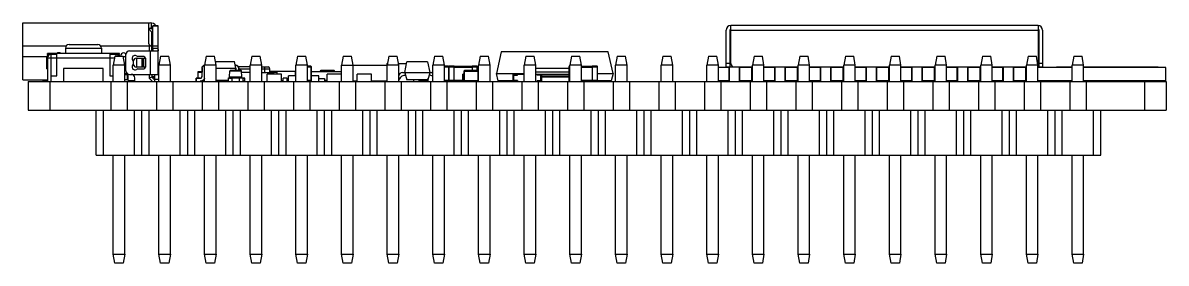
# Model space of a CAD drawing. Header units: millimetres. Extents: x 573 to 698, y 194 to 280.
# Drawn here: x 622.9 to 686.5, y 194.4 to 207.7 of the extents above; entities that cross this region are included whole.
import ezdxf

# ---------------------------------------------------------------- set-up
doc = ezdxf.new("R2010")
doc.units = ezdxf.units.MM
doc.header["$LTSCALE"] = 30.734
doc.layers.get('0').update_dxf_attribs({"linetype": 'CONTINUOUS'})

msp = doc.modelspace()

# ---------------------------------------------------------------- linework, layer by layer
at = {"color": 7, "linetype": 'Continuous'}
for p, q in [((622.922, 204.554), (622.922, 207.714)), ((622.922, 207.714), (630.002, 207.714)), ((629.902, 207.714), (629.902, 206.634)), ((629.902, 207.414), (630.152, 207.414)), ((630.102, 207.194), (629.902, 207.394)), ((630.052, 207.711), (630.052, 207.405)), ((630.152, 206.229), (630.152, 207.557)), ((630.452, 207.557), (630.152, 207.557)), ((630.152, 207.554), (630.452, 207.554)), ((630.452, 204.854), (630.452, 207.557)), ((679.401, 207.564), (662.301, 207.564)), ((662.301, 205.464), (662.301, 207.564)), ((679.401, 207.564), (679.401, 205.464)), ((630.102, 206.155), (630.102, 207.194)), ((662.051, 205.229), (662.051, 207.314)), ((662.251, 207.314), (662.251, 205.264)), ((662.301, 207.314), (679.401, 207.314)), ((679.451, 205.264), (679.451, 207.314)), ((679.651, 207.314), (679.651, 205.264)), ((622.922, 206.434), (625.331, 206.434)), ((625.29, 206.314), (625.29, 206.014)), ((625.29, 206.314), (627.29, 206.314)), ((625.49, 206.514), (627.09, 206.514)), ((627.25, 206.434), (629.952, 206.434)), ((627.29, 206.314), (627.29, 206.014)), ((628.852, 206.154), (630.433, 206.154)), ((629.952, 206.434), (629.952, 206.154)), ((630.002, 206.154), (630.002, 204.854)), ((630.038, 206.434), (630.102, 206.434)), ((630.152, 206.434), (630.452, 206.434)), ((630.152, 206.304), (630.452, 206.304)), ((649.538, 206.102), (649.268, 204.906)), ((655.484, 206.102), (649.538, 206.102)), ((655.753, 204.906), (655.484, 206.102)), ((624.251, 205.834), (622.922, 205.834)), ((624.24, 205.769), (624.24, 205.164)), ((624.29, 205.964), (624.29, 206.014)), ((628.29, 206.014), (624.29, 206.014)), ((624.814, 205.964), (624.29, 205.964)), ((624.29, 205.769), (624.29, 204.464)), ((624.29, 205.764), (624.814, 205.764)), ((624.49, 204.464), (624.49, 205.964)), ((624.814, 205.767), (624.814, 206.014)), ((624.814, 205.767), (627.767, 205.767)), ((624.814, 204.764), (624.814, 205.766)), ((624.814, 205.766), (627.767, 205.766)), ((627.767, 206.014), (627.767, 205.767)), ((628.29, 205.964), (627.767, 205.964)), ((627.767, 205.766), (627.767, 204.769)), ((627.767, 205.764), (628.022, 205.764)), ((628.04, 205.864), (627.951, 205.364)), ((628.04, 205.864), (628.503, 205.864)), ((628.09, 205.964), (628.09, 205.864)), ((628.29, 205.964), (628.29, 206.014)), ((628.591, 205.364), (628.503, 205.864)), ((628.652, 205.834), (628.509, 205.834)), ((628.652, 205.054), (628.652, 205.954)), ((629.052, 205.588), (629.052, 205.42)), ((629.082, 205.404), (629.082, 205.604)), ((629.232, 205.754), (629.743, 205.754)), ((629.236, 205.754), (629.236, 205.254)), ((629.602, 205.854), (629.318, 205.854)), ((629.554, 205.254), (629.554, 205.754)), ((629.638, 205.254), (629.638, 205.754)), ((629.744, 205.751), (629.744, 205.256)), ((629.752, 205.304), (629.752, 205.704)), ((630.58, 205.864), (630.491, 205.364)), ((630.58, 205.864), (631.043, 205.864)), ((631.131, 205.364), (631.043, 205.864)), ((633.12, 205.864), (633.031, 205.364)), ((633.12, 205.864), (633.583, 205.864)), ((633.671, 205.364), (633.583, 205.864)), ((633.636, 205.564), (634.261, 205.564)), ((634.261, 205.564), (634.695, 205.564)), ((634.761, 205.189), (634.695, 205.564)), ((635.66, 205.864), (635.571, 205.364)), ((635.66, 205.864), (636.123, 205.864)), ((636.211, 205.364), (636.123, 205.864)), ((638.2, 205.864), (638.111, 205.364)), ((638.2, 205.864), (638.663, 205.864)), ((638.751, 205.364), (638.663, 205.864)), ((640.74, 205.864), (640.651, 205.364)), ((640.74, 205.864), (641.203, 205.864)), ((641.291, 205.364), (641.203, 205.864)), ((643.161, 205.464), (643.161, 204.464)), ((643.161, 205.464), (643.209, 205.464)), ((643.28, 205.864), (643.191, 205.364)), ((643.28, 205.864), (643.743, 205.864)), ((643.831, 205.364), (643.743, 205.864)), ((643.814, 205.464), (644.271, 205.464)), ((644.164, 204.96), (644.288, 205.544)), ((645.441, 205.544), (644.288, 205.544)), ((645.441, 205.544), (645.564, 204.96)), ((645.82, 205.864), (645.731, 205.364)), ((645.82, 205.864), (646.283, 205.864)), ((646.371, 205.364), (646.283, 205.864)), ((648.36, 205.864), (648.271, 205.364)), ((648.36, 205.864), (648.823, 205.864)), ((648.911, 205.364), (648.823, 205.864)), ((650.9, 205.864), (650.811, 205.364)), ((650.9, 205.864), (651.363, 205.864)), ((651.451, 205.364), (651.363, 205.864)), ((653.44, 205.864), (653.351, 205.364)), ((653.44, 205.864), (653.903, 205.864)), ((653.991, 205.364), (653.903, 205.864)), ((655.98, 205.864), (655.891, 205.364)), ((655.98, 205.864), (656.443, 205.864)), ((656.531, 205.364), (656.443, 205.864)), ((658.52, 205.864), (658.431, 205.364)), ((658.52, 205.864), (658.983, 205.864)), ((659.071, 205.364), (658.983, 205.864)), ((661.06, 205.864), (660.971, 205.364)), ((661.06, 205.864), (661.523, 205.864)), ((661.611, 205.364), (661.523, 205.864)), ((662.251, 205.464), (662.051, 205.464)), ((663.6, 205.864), (663.511, 205.364)), ((663.6, 205.864), (664.063, 205.864)), ((664.151, 205.364), (664.063, 205.864)), ((666.14, 205.864), (666.051, 205.364)), ((666.14, 205.864), (666.603, 205.864)), ((666.691, 205.364), (666.603, 205.864)), ((668.68, 205.864), (668.591, 205.364)), ((668.68, 205.864), (669.143, 205.864)), ((669.231, 205.364), (669.143, 205.864)), ((671.22, 205.864), (671.131, 205.364)), ((671.22, 205.864), (671.683, 205.864)), ((671.771, 205.364), (671.683, 205.864)), ((673.76, 205.864), (673.671, 205.364)), ((673.76, 205.864), (674.223, 205.864)), ((674.311, 205.364), (674.223, 205.864)), ((676.3, 205.864), (676.211, 205.364)), ((676.3, 205.864), (676.763, 205.864)), ((676.851, 205.364), (676.763, 205.864)), ((678.84, 205.864), (678.751, 205.364)), ((678.84, 205.864), (679.303, 205.864)), ((679.391, 205.364), (679.303, 205.864)), ((679.651, 205.464), (679.451, 205.464)), ((681.38, 205.864), (681.291, 205.364)), ((681.38, 205.864), (681.843, 205.864)), ((681.931, 205.364), (681.843, 205.864)), ((624.29, 205.164), (624.24, 205.164)), ((625.177, 205.173), (625.177, 204.464)), ((627.398, 205.173), (625.177, 205.173)), ((627.398, 204.464), (627.398, 205.173)), ((627.951, 204.464), (627.951, 205.364)), ((628.591, 205.364), (627.951, 205.364)), ((628.591, 204.464), (628.591, 205.364)), ((628.769, 204.874), (628.591, 204.874)), ((628.591, 204.854), (628.652, 204.854)), ((628.7, 204.844), (628.772, 204.844)), ((628.752, 204.554), (628.752, 204.844)), ((628.772, 204.504), (628.772, 204.872)), ((628.852, 204.854), (630.452, 204.854)), ((629.743, 205.254), (629.232, 205.254)), ((629.318, 205.154), (629.602, 205.154)), ((629.952, 204.854), (629.952, 204.642)), ((630.102, 204.854), (630.102, 204.704)), ((630.272, 204.574), (630.272, 204.854)), ((630.491, 204.464), (630.491, 205.364)), ((631.131, 205.364), (630.491, 205.364)), ((631.131, 204.464), (631.131, 205.364)), ((632.651, 204.98), (632.651, 204.639)), ((632.651, 204.98), (632.651, 204.639)), ((632.651, 204.98), (632.881, 204.98)), ((632.671, 204.639), (632.671, 205)), ((632.881, 205), (632.671, 205)), ((632.885, 205.192), (632.877, 204.725)), ((632.89, 205.192), (632.882, 204.725)), ((632.885, 205.192), (632.89, 205.192)), ((633.031, 204.464), (633.031, 205.364)), ((633.671, 205.364), (633.031, 205.364)), ((633.671, 204.464), (633.671, 205.364)), ((633.671, 205.189), (634.768, 205.189)), ((634.411, 204.714), (634.44, 205.046)), ((634.44, 205.046), (635.083, 205.046)), ((635.063, 205.064), (634.459, 205.064)), ((634.763, 205.364), (634.73, 205.364)), ((634.731, 205.359), (634.763, 205.359)), ((634.75, 205.064), (634.761, 205.189)), ((634.753, 205.064), (634.753, 205.092)), ((634.759, 205.164), (634.763, 205.164)), ((634.763, 205.364), (634.763, 205.359)), ((634.763, 205.189), (634.765, 205.064)), ((634.768, 205.189), (634.77, 205.064)), ((635.571, 205.264), (634.92, 205.264)), ((634.935, 205.064), (634.933, 205.192)), ((634.933, 205.192), (634.938, 205.192)), ((634.94, 205.064), (634.938, 205.192)), ((634.938, 205.164), (635.571, 205.164)), ((635.111, 204.714), (635.083, 205.046)), ((635.571, 204.964), (635.09, 204.964)), ((635.571, 204.464), (635.571, 205.364)), ((636.211, 205.364), (635.571, 205.364)), ((636.211, 204.464), (636.211, 205.364)), ((636.211, 205.264), (636.57, 205.264)), ((636.211, 205.164), (636.67, 205.164)), ((636.211, 204.964), (636.811, 204.964)), ((636.37, 205.264), (636.37, 204.964)), ((636.511, 204.464), (636.511, 204.864)), ((637.311, 204.864), (636.511, 204.864)), ((636.611, 204.864), (636.611, 204.964)), ((636.67, 204.964), (636.67, 205.164)), ((638.063, 205.004), (636.67, 205.004)), ((636.871, 204.99), (636.67, 204.99)), ((636.67, 204.97), (636.871, 204.97)), ((636.811, 204.964), (636.811, 204.864)), ((636.816, 204.865), (636.816, 204.864)), ((636.966, 204.865), (636.816, 204.865)), ((636.871, 205), (636.871, 204.865)), ((637.051, 205), (636.871, 205)), ((636.871, 204.98), (637.071, 204.98)), ((636.892, 204.865), (636.892, 204.864)), ((636.966, 204.865), (636.966, 204.864)), ((637.051, 205), (637.051, 204.864)), ((637.071, 204.864), (637.071, 204.98)), ((637.311, 204.464), (637.311, 204.864)), ((638.063, 205.014), (638.063, 204.764)), ((638.063, 205.014), (638.111, 205.014)), ((638.111, 204.464), (638.111, 205.364)), ((638.751, 205.364), (638.111, 205.364)), ((638.751, 204.464), (638.751, 205.364)), ((638.943, 205.3), (638.751, 205.3)), ((638.751, 205.27), (638.973, 205.27)), ((638.943, 205.3), (638.943, 204.48)), ((638.973, 204.51), (638.973, 205.27)), ((638.973, 205.014), (640.651, 205.014)), ((639.461, 205.034), (639.461, 205.014)), ((639.461, 205.034), (640.261, 205.034)), ((639.491, 205.014), (639.491, 205.064)), ((640.231, 205.064), (639.491, 205.064)), ((639.844, 204.464), (639.844, 204.864)), ((640.644, 204.864), (639.844, 204.864)), ((640.149, 204.865), (640.149, 204.864)), ((640.299, 204.865), (640.149, 204.865)), ((640.225, 204.865), (640.225, 204.864)), ((640.231, 205.064), (640.231, 205.014)), ((640.261, 205.014), (640.261, 205.034)), ((640.299, 204.865), (640.299, 204.864)), ((640.644, 204.464), (640.644, 204.864)), ((640.651, 204.464), (640.651, 205.364)), ((640.651, 205.364), (643.161, 205.364)), ((641.291, 204.464), (641.291, 205.364)), ((641.511, 204.464), (641.511, 204.864)), ((642.311, 204.864), (641.511, 204.864)), ((641.816, 204.865), (641.816, 204.864)), ((642.006, 204.865), (641.816, 204.865)), ((641.892, 204.865), (641.892, 204.864)), ((641.966, 204.865), (641.966, 204.864)), ((641.968, 204.865), (641.968, 204.864)), ((642.006, 204.865), (642.006, 204.864)), ((642.311, 204.464), (642.311, 204.864)), ((642.311, 204.464), (642.311, 204.864)), ((643.191, 204.464), (643.191, 205.364)), ((643.831, 205.364), (643.191, 205.364)), ((643.831, 204.464), (643.831, 205.364)), ((644.05, 204.96), (645.679, 204.96)), ((644.134, 204.81), (644.206, 204.81)), ((644.164, 204.947), (644.164, 204.96)), ((644.164, 204.947), (644.287, 204.544)), ((645.564, 204.947), (644.164, 204.947)), ((645.564, 204.947), (645.442, 204.544)), ((645.595, 204.81), (645.523, 204.81)), ((645.564, 204.96), (645.564, 204.947)), ((645.731, 204.464), (645.731, 205.364)), ((646.371, 205.364), (645.731, 205.364)), ((646.371, 204.464), (646.371, 205.364)), ((646.591, 205.3), (646.371, 205.3)), ((646.371, 205.27), (646.911, 205.27)), ((646.591, 205.3), (646.591, 204.48)), ((646.621, 204.51), (646.621, 205.27)), ((646.641, 204.48), (646.641, 205.3)), ((646.911, 205.3), (646.641, 205.3)), ((646.911, 204.48), (646.911, 205.3)), ((647.911, 205.29), (646.911, 205.29)), ((646.911, 205.26), (647.911, 205.26)), ((647.396, 204.464), (647.396, 204.864)), ((647.461, 204.864), (647.396, 204.864)), ((647.461, 205.034), (647.461, 204.494)), ((647.461, 205.034), (648.261, 205.034)), ((647.491, 204.494), (647.491, 205.064)), ((648.231, 205.064), (647.491, 205.064)), ((647.911, 205.3), (647.911, 205.064)), ((648.181, 205.3), (647.911, 205.3)), ((647.911, 205.27), (648.211, 205.27)), ((648.181, 205.3), (648.181, 205.064)), ((648.211, 205.064), (648.211, 205.27)), ((648.231, 205.064), (648.231, 204.464)), ((648.261, 204.494), (648.261, 205.034)), ((648.271, 204.464), (648.271, 205.364)), ((648.911, 205.364), (648.271, 205.364)), ((648.911, 204.464), (648.911, 205.364)), ((649.368, 204.487), (649.268, 204.906)), ((649.268, 204.906), (650.811, 204.906)), ((650.191, 204.464), (650.191, 204.864)), ((650.191, 204.864), (650.811, 204.864)), ((650.241, 204.514), (650.241, 204.864)), ((650.241, 204.814), (650.441, 204.814)), ((650.441, 204.814), (650.441, 204.864)), ((650.765, 204.865), (650.765, 204.864)), ((650.811, 204.865), (650.765, 204.865)), ((650.811, 204.464), (650.811, 205.364)), ((651.451, 205.364), (650.811, 205.364)), ((651.451, 204.464), (651.451, 205.364)), ((653.293, 205.185), (651.451, 205.185)), ((651.451, 204.996), (653.293, 204.996)), ((651.451, 204.864), (651.791, 204.864)), ((651.541, 204.814), (651.541, 204.864)), ((651.741, 204.814), (651.541, 204.814)), ((651.741, 204.514), (651.741, 204.864)), ((651.791, 204.464), (651.791, 204.864)), ((651.791, 204.863), (653.293, 204.863)), ((653.293, 205.27), (653.293, 204.51)), ((653.293, 205.27), (653.351, 205.27)), ((653.323, 204.48), (653.323, 205.3)), ((653.351, 205.3), (653.323, 205.3)), ((653.351, 204.464), (653.351, 205.364)), ((653.991, 205.364), (653.351, 205.364)), ((653.991, 204.464), (653.991, 205.364)), ((654.593, 205.29), (653.991, 205.29)), ((653.991, 205.26), (654.593, 205.26)), ((654.593, 205.3), (654.593, 204.48)), ((654.863, 205.3), (654.593, 205.3)), ((654.593, 205.27), (654.893, 205.27)), ((654.863, 205.3), (654.863, 204.48)), ((654.893, 204.51), (654.893, 205.27)), ((654.893, 204.906), (655.753, 204.906)), ((655.753, 204.906), (655.653, 204.487)), ((655.891, 204.464), (655.891, 205.364)), ((656.531, 205.364), (655.891, 205.364)), ((656.531, 204.464), (656.531, 205.364)), ((658.431, 204.464), (658.431, 205.364)), ((659.071, 205.364), (658.431, 205.364)), ((659.071, 204.464), (659.071, 205.364)), ((661.611, 205.364), (660.971, 205.364)), ((660.971, 204.464), (660.971, 205.364)), ((661.611, 204.464), (661.611, 205.364)), ((662.206, 205.229), (661.611, 205.229)), ((662.051, 205.264), (663.511, 205.264)), ((662.206, 204.499), (662.206, 205.229)), ((662.226, 204.464), (662.226, 205.264)), ((662.776, 205.264), (662.776, 204.464)), ((663.476, 205.229), (662.796, 205.229)), ((662.796, 205.229), (662.796, 204.499)), ((662.951, 205.229), (662.951, 205.264)), ((663.033, 205.229), (663.033, 205.264)), ((663.321, 205.229), (663.321, 205.264)), ((663.476, 204.499), (663.476, 205.229)), ((663.496, 204.464), (663.496, 205.264)), ((664.151, 205.364), (663.511, 205.364)), ((663.511, 204.464), (663.511, 205.364)), ((664.151, 204.464), (664.151, 205.364)), ((664.151, 205.264), (666.051, 205.264)), ((664.746, 205.229), (664.151, 205.229)), ((664.221, 205.229), (664.221, 205.264)), ((664.303, 205.264), (664.303, 205.229)), ((664.591, 205.229), (664.591, 205.264)), ((664.746, 204.499), (664.746, 205.229)), ((664.766, 204.464), (664.766, 205.264)), ((665.316, 205.264), (665.316, 204.464)), ((666.016, 205.229), (665.336, 205.229)), ((665.336, 205.229), (665.336, 204.499)), ((665.491, 205.229), (665.491, 205.264)), ((665.573, 205.264), (665.573, 205.229)), ((665.861, 205.229), (665.861, 205.264)), ((666.016, 204.499), (666.016, 205.229)), ((666.036, 204.464), (666.036, 205.264)), ((666.691, 205.364), (666.051, 205.364)), ((666.051, 204.464), (666.051, 205.364)), ((666.691, 204.464), (666.691, 205.364)), ((666.691, 205.264), (668.591, 205.264)), ((667.286, 205.229), (666.691, 205.229)), ((666.761, 205.229), (666.761, 205.264)), ((666.843, 205.264), (666.843, 205.229)), ((667.131, 205.229), (667.131, 205.264)), ((667.286, 204.499), (667.286, 205.229)), ((667.306, 204.464), (667.306, 205.264)), ((667.856, 205.264), (667.856, 204.464)), ((668.556, 205.229), (667.876, 205.229)), ((667.876, 205.229), (667.876, 204.499)), ((668.031, 205.229), (668.031, 205.264)), ((668.23, 205.229), (668.23, 205.264)), ((668.401, 205.229), (668.401, 205.264)), ((668.556, 204.499), (668.556, 205.229)), ((668.576, 204.464), (668.576, 205.264)), ((669.231, 205.364), (668.591, 205.364)), ((668.591, 204.464), (668.591, 205.364)), ((669.231, 204.464), (669.231, 205.364)), ((669.231, 205.264), (671.131, 205.264)), ((669.826, 205.229), (669.231, 205.229)), ((669.301, 205.229), (669.301, 205.264)), ((669.671, 205.229), (669.671, 205.264)), ((669.826, 204.499), (669.826, 205.229)), ((669.846, 204.464), (669.846, 205.264)), ((670.396, 205.264), (670.396, 204.464)), ((671.096, 205.229), (670.416, 205.229)), ((670.416, 205.229), (670.416, 204.499)), ((670.571, 205.229), (670.571, 205.264)), ((670.807, 205.229), (670.807, 205.264)), ((670.807, 205.229), (670.807, 205.264)), ((670.895, 205.229), (670.895, 205.264)), ((670.898, 205.229), (670.898, 205.264)), ((670.941, 205.229), (670.941, 205.264)), ((671.096, 204.499), (671.096, 205.229)), ((671.116, 204.464), (671.116, 205.264)), ((671.771, 205.364), (671.131, 205.364)), ((671.131, 204.464), (671.131, 205.364)), ((671.771, 204.464), (671.771, 205.364)), ((671.771, 205.264), (673.671, 205.264)), ((672.366, 205.229), (671.771, 205.229)), ((671.841, 205.229), (671.841, 205.264)), ((671.845, 205.229), (671.845, 205.264)), ((672.007, 205.229), (672.007, 205.264)), ((672.182, 205.229), (672.182, 205.264)), ((672.211, 205.229), (672.211, 205.264)), ((672.366, 204.499), (672.366, 205.229)), ((672.386, 204.464), (672.386, 205.264)), ((672.936, 205.264), (672.936, 204.464)), ((673.636, 205.229), (672.956, 205.229)), ((672.956, 205.229), (672.956, 204.499)), ((673.111, 205.229), (673.111, 205.264)), ((673.417, 205.229), (673.417, 205.264)), ((673.481, 205.229), (673.481, 205.264)), ((673.636, 204.499), (673.636, 205.229)), ((673.656, 204.464), (673.656, 205.264)), ((674.311, 205.364), (673.671, 205.364)), ((673.671, 204.464), (673.671, 205.364)), ((674.311, 204.464), (674.311, 205.364)), ((674.311, 205.264), (676.211, 205.264)), ((674.906, 205.229), (674.311, 205.229)), ((674.381, 205.229), (674.381, 205.264)), ((674.751, 205.229), (674.751, 205.264)), ((674.906, 204.499), (674.906, 205.229)), ((674.926, 204.464), (674.926, 205.264)), ((675.476, 205.264), (675.476, 204.464)), ((676.176, 205.229), (675.496, 205.229)), ((675.496, 205.229), (675.496, 204.499)), ((675.651, 205.229), (675.651, 205.264)), ((675.685, 205.229), (675.685, 205.264)), ((675.985, 205.229), (675.985, 205.264)), ((676.021, 205.229), (676.021, 205.264)), ((676.176, 204.499), (676.176, 205.229)), ((676.196, 204.464), (676.196, 205.264)), ((676.851, 205.364), (676.211, 205.364)), ((676.211, 204.464), (676.211, 205.364)), ((676.851, 204.464), (676.851, 205.364)), ((676.851, 205.264), (678.751, 205.264)), ((677.446, 205.229), (676.851, 205.229)), ((676.921, 205.229), (676.921, 205.264)), ((676.955, 205.229), (676.955, 205.264)), ((677.167, 205.229), (677.167, 205.264)), ((677.291, 205.229), (677.291, 205.264)), ((677.446, 204.499), (677.446, 205.229)), ((677.466, 204.464), (677.466, 205.264)), ((678.016, 205.264), (678.016, 204.464)), ((678.716, 205.229), (678.036, 205.229)), ((678.036, 205.229), (678.036, 204.499)), ((678.191, 205.229), (678.191, 205.264)), ((678.398, 205.229), (678.398, 205.264)), ((678.561, 205.229), (678.561, 205.264)), ((678.716, 204.499), (678.716, 205.229)), ((678.736, 204.464), (678.736, 205.264)), ((679.391, 205.364), (678.751, 205.364)), ((678.751, 204.464), (678.751, 205.364)), ((679.391, 204.464), (679.391, 205.364)), ((679.391, 205.264), (679.651, 205.264)), ((681.291, 205.229), (679.391, 205.229)), ((679.461, 205.229), (679.461, 205.264)), ((680.418, 205.264), (681.291, 205.264)), ((680.418, 205.264), (680.418, 205.229)), ((680.545, 205.229), (680.545, 205.264)), ((681.931, 205.364), (681.291, 205.364)), ((681.291, 204.464), (681.291, 205.364)), ((681.931, 204.464), (681.931, 205.364)), ((681.931, 205.264), (686.072, 205.264)), ((686.501, 205.229), (681.931, 205.229)), ((685.945, 205.264), (685.945, 205.229)), ((686.072, 205.229), (686.072, 205.264)), ((686.501, 204.499), (686.501, 205.229)), ((622.922, 204.554), (624.29, 204.554)), ((623.211, 204.464), (623.211, 202.864)), ((623.211, 204.464), (686.522, 204.464)), ((624.04, 204.494), (624.04, 204.464)), ((624.04, 204.494), (624.29, 204.494)), ((624.06, 204.464), (624.06, 204.514)), ((624.29, 204.514), (624.06, 204.514)), ((624.421, 204.464), (624.421, 202.864)), ((624.49, 204.764), (624.814, 204.764)), ((627.767, 204.769), (627.951, 204.769)), ((627.82, 204.464), (627.82, 202.864)), ((628.772, 204.554), (628.591, 204.554)), ((628.722, 204.464), (628.722, 202.864)), ((628.772, 204.504), (629.152, 204.504)), ((628.972, 204.504), (628.972, 204.464)), ((629.152, 204.464), (629.152, 204.654)), ((630.102, 204.704), (629.952, 204.642)), ((629.952, 204.642), (630.13, 204.464)), ((630.272, 204.724), (630.102, 204.724)), ((630.252, 204.554), (630.102, 204.704)), ((630.272, 204.674), (630.132, 204.674)), ((630.491, 204.574), (630.232, 204.574)), ((630.252, 204.554), (630.252, 204.464)), ((630.36, 204.464), (630.36, 202.864)), ((631.262, 204.464), (631.262, 202.864)), ((632.561, 204.634), (632.561, 204.469)), ((632.561, 204.634), (632.789, 204.634)), ((632.566, 204.469), (632.566, 204.639)), ((632.789, 204.639), (632.566, 204.639)), ((632.789, 204.639), (632.789, 204.634)), ((632.875, 204.48), (633.031, 204.48)), ((632.882, 204.725), (632.877, 204.725)), ((632.9, 204.464), (632.9, 202.864)), ((633.031, 204.5), (632.919, 204.5)), ((634.361, 204.514), (633.671, 204.514)), ((633.803, 204.464), (633.803, 202.864)), ((634.161, 204.464), (634.161, 204.514)), ((634.311, 204.464), (634.311, 204.514)), ((634.361, 204.464), (634.361, 204.664)), ((634.361, 204.664), (635.161, 204.664)), ((634.411, 204.664), (634.411, 204.714)), ((634.411, 204.714), (635.111, 204.714)), ((634.421, 204.644), (634.501, 204.644)), ((634.561, 204.464), (634.561, 204.664)), ((634.961, 204.664), (634.961, 204.464)), ((635.111, 204.664), (635.111, 204.714)), ((635.161, 204.664), (635.161, 204.464)), ((635.256, 204.639), (635.161, 204.639)), ((635.161, 204.634), (635.261, 204.634)), ((635.256, 204.469), (635.161, 204.469)), ((635.256, 204.639), (635.256, 204.469)), ((635.261, 204.469), (635.261, 204.634)), ((635.44, 204.464), (635.44, 202.864)), ((636.343, 204.464), (636.343, 202.864)), ((637.396, 204.494), (637.311, 204.494)), ((637.396, 204.464), (637.396, 204.634)), ((637.626, 204.634), (637.396, 204.634)), ((637.626, 204.464), (637.626, 204.634)), ((637.701, 204.494), (637.626, 204.494)), ((637.701, 204.464), (637.701, 204.764)), ((638.111, 204.764), (637.701, 204.764)), ((637.885, 204.765), (637.885, 204.764)), ((638.005, 204.765), (637.885, 204.765)), ((637.946, 204.765), (637.946, 204.764)), ((637.98, 204.464), (637.98, 202.864)), ((638.005, 204.765), (638.005, 204.764)), ((638.973, 204.51), (638.751, 204.51)), ((638.751, 204.48), (638.943, 204.48)), ((638.763, 204.48), (638.763, 204.464)), ((638.883, 204.464), (638.883, 202.864)), ((638.891, 204.464), (638.891, 204.48)), ((639.391, 204.764), (638.973, 204.764)), ((639.075, 204.765), (639.075, 204.764)), ((639.195, 204.765), (639.075, 204.765)), ((639.136, 204.765), (639.136, 204.764)), ((639.195, 204.765), (639.195, 204.764)), ((639.391, 204.464), (639.391, 204.764)), ((639.391, 204.624), (639.703, 204.624)), ((639.703, 204.624), (639.703, 204.464)), ((639.844, 204.509), (639.703, 204.509)), ((639.844, 204.494), (639.703, 204.494)), ((640.52, 204.464), (640.52, 202.864)), ((640.651, 204.509), (640.644, 204.509)), ((641.511, 204.484), (641.291, 204.484)), ((641.423, 204.464), (641.423, 202.864)), ((643.161, 204.484), (642.311, 204.484)), ((643.06, 204.464), (643.06, 202.864)), ((643.124, 204.464), (643.124, 204.484)), ((643.963, 204.464), (643.963, 202.864)), ((645.442, 204.544), (644.287, 204.544)), ((644.661, 204.544), (644.661, 204.464)), ((644.951, 204.544), (644.951, 204.5)), ((645.471, 204.5), (644.951, 204.5)), ((644.971, 204.48), (644.971, 204.544)), ((644.971, 204.48), (645.451, 204.48)), ((645.451, 204.574), (645.451, 204.48)), ((645.471, 204.5), (645.471, 204.64)), ((645.6, 204.464), (645.6, 202.864)), ((646.911, 204.51), (646.371, 204.51)), ((646.371, 204.48), (646.591, 204.48)), ((646.503, 204.464), (646.503, 202.864)), ((646.601, 204.464), (646.601, 204.482)), ((646.641, 204.48), (646.911, 204.48)), ((646.851, 204.48), (646.851, 204.464)), ((647.396, 204.52), (646.911, 204.52)), ((646.911, 204.49), (647.396, 204.49)), ((648.261, 204.494), (647.461, 204.494)), ((648.14, 204.464), (648.14, 202.864)), ((649.043, 204.464), (649.043, 202.864)), ((650.191, 204.487), (649.368, 204.487)), ((649.841, 204.468), (649.841, 204.487)), ((650.441, 204.514), (650.241, 204.514)), ((650.441, 204.514), (650.441, 204.464)), ((650.68, 204.464), (650.68, 202.864)), ((651.541, 204.514), (651.541, 204.464)), ((651.541, 204.514), (651.741, 204.514)), ((651.583, 204.464), (651.583, 202.864)), ((653.293, 204.754), (651.791, 204.754)), ((653.293, 204.706), (651.791, 204.706)), ((653.22, 204.464), (653.22, 202.864)), ((653.351, 204.51), (653.293, 204.51)), ((653.323, 204.48), (653.351, 204.48)), ((654.593, 204.52), (653.991, 204.52)), ((653.991, 204.49), (654.593, 204.49)), ((654.031, 204.464), (654.031, 204.49)), ((654.593, 204.487), (654.031, 204.487)), ((654.031, 204.484), (654.441, 204.484)), ((654.123, 204.464), (654.123, 202.864)), ((654.441, 204.468), (654.441, 204.487)), ((654.893, 204.51), (654.593, 204.51)), ((654.593, 204.48), (654.863, 204.48)), ((655.653, 204.487), (654.882, 204.487)), ((655.181, 204.487), (655.181, 204.468)), ((655.76, 204.464), (655.76, 202.864)), ((656.663, 204.464), (656.663, 202.864)), ((658.299, 204.464), (658.299, 202.864)), ((659.203, 204.464), (659.203, 202.864)), ((660.839, 204.464), (660.839, 202.864)), ((662.206, 204.499), (661.611, 204.499)), ((661.743, 204.464), (661.743, 202.864)), ((661.851, 204.499), (661.851, 204.464)), ((662.051, 204.499), (662.051, 204.464)), ((663.476, 204.499), (662.796, 204.499)), ((662.951, 204.499), (662.951, 204.464)), ((663.321, 204.499), (663.321, 204.464)), ((663.379, 204.464), (663.379, 202.864)), ((664.746, 204.499), (664.151, 204.499)), ((664.221, 204.499), (664.221, 204.464)), ((664.284, 204.464), (664.284, 202.864)), ((664.591, 204.499), (664.591, 204.464)), ((666.016, 204.499), (665.336, 204.499)), ((665.491, 204.499), (665.491, 204.464)), ((665.861, 204.499), (665.861, 204.464)), ((665.919, 204.464), (665.919, 202.864)), ((667.286, 204.499), (666.691, 204.499)), ((666.761, 204.499), (666.761, 204.464)), ((666.824, 204.464), (666.824, 202.864)), ((667.131, 204.499), (667.131, 204.464)), ((668.556, 204.499), (667.876, 204.499)), ((668.031, 204.499), (668.031, 204.464)), ((668.401, 204.499), (668.401, 204.464)), ((668.459, 204.464), (668.459, 202.864)), ((669.826, 204.499), (669.231, 204.499)), ((669.301, 204.499), (669.301, 204.464)), ((669.364, 204.464), (669.364, 202.864)), ((669.442, 204.464), (669.442, 204.499)), ((669.671, 204.499), (669.671, 204.464)), ((671.096, 204.499), (670.416, 204.499)), ((670.571, 204.499), (670.571, 204.464)), ((670.842, 204.464), (670.842, 204.499)), ((670.941, 204.499), (670.941, 204.464)), ((670.999, 204.464), (670.999, 202.864)), ((672.366, 204.499), (671.771, 204.499)), ((671.841, 204.499), (671.841, 204.464)), ((671.904, 204.464), (671.904, 202.864)), ((672.211, 204.499), (672.211, 204.464)), ((673.636, 204.499), (672.956, 204.499)), ((673.111, 204.499), (673.111, 204.464)), ((673.142, 204.464), (673.142, 204.499)), ((673.481, 204.499), (673.481, 204.464)), ((673.539, 204.464), (673.539, 202.864)), ((674.906, 204.499), (674.311, 204.499)), ((674.381, 204.499), (674.381, 204.464)), ((674.444, 204.464), (674.444, 202.864)), ((674.751, 204.499), (674.751, 204.464)), ((676.176, 204.499), (675.496, 204.499)), ((675.651, 204.499), (675.651, 204.464)), ((676.021, 204.499), (676.021, 204.464)), ((676.079, 204.464), (676.079, 202.864)), ((677.446, 204.499), (676.851, 204.499)), ((676.921, 204.499), (676.921, 204.464)), ((676.984, 204.464), (676.984, 202.864)), ((677.291, 204.499), (677.291, 204.464)), ((678.716, 204.499), (678.036, 204.499)), ((678.191, 204.499), (678.191, 204.464)), ((678.561, 204.499), (678.561, 204.464)), ((678.619, 204.464), (678.619, 202.864)), ((681.291, 204.499), (679.391, 204.499)), ((679.461, 204.499), (679.461, 204.464)), ((679.524, 204.464), (679.524, 202.864)), ((681.159, 204.464), (681.159, 202.864)), ((686.501, 204.499), (681.931, 204.499)), ((682.064, 204.464), (682.064, 202.864)), ((685.311, 204.464), (685.311, 202.864)), ((686.522, 204.464), (686.522, 202.864)), ((623.211, 202.864), (686.522, 202.864)), ((627.001, 200.364), (627.001, 202.864)), ((627.401, 200.364), (627.401, 202.864)), ((629.141, 200.364), (629.141, 202.864)), ((629.541, 200.364), (629.541, 202.864)), ((629.941, 200.364), (629.941, 202.864)), ((631.681, 200.364), (631.681, 202.864)), ((632.081, 202.864), (632.081, 200.364)), ((632.481, 200.364), (632.481, 202.864)), ((634.221, 200.364), (634.221, 202.864)), ((634.621, 200.364), (634.621, 202.864)), ((635.021, 200.364), (635.021, 202.864)), ((636.761, 200.364), (636.761, 202.864)), ((637.161, 200.364), (637.161, 202.864)), ((637.561, 200.364), (637.561, 202.864)), ((639.301, 200.364), (639.301, 202.864)), ((639.701, 200.364), (639.701, 202.864)), ((640.101, 200.364), (640.101, 202.864)), ((641.841, 200.364), (641.841, 202.864)), ((642.241, 200.364), (642.241, 202.864)), ((642.641, 200.364), (642.641, 202.864)), ((644.381, 200.364), (644.381, 202.864)), ((644.781, 200.364), (644.781, 202.864)), ((645.181, 200.364), (645.181, 202.864)), ((646.921, 200.364), (646.921, 202.864)), ((647.321, 200.364), (647.321, 202.864)), ((647.721, 200.364), (647.721, 202.864)), ((649.461, 200.364), (649.461, 202.864)), ((649.861, 200.364), (649.861, 202.864)), ((650.261, 200.364), (650.261, 202.864)), ((652.001, 200.364), (652.001, 202.864)), ((652.401, 200.364), (652.401, 202.864)), ((652.801, 200.364), (652.801, 202.864)), ((654.541, 200.364), (654.541, 202.864)), ((654.941, 200.364), (654.941, 202.864)), ((655.341, 200.364), (655.341, 202.864)), ((657.081, 200.364), (657.081, 202.864)), ((657.481, 200.364), (657.481, 202.864)), ((657.881, 200.364), (657.881, 202.864)), ((659.621, 200.364), (659.621, 202.864)), ((660.021, 200.364), (660.021, 202.864)), ((660.421, 200.364), (660.421, 202.864)), ((662.161, 200.364), (662.161, 202.864)), ((662.561, 200.364), (662.561, 202.864)), ((662.961, 200.364), (662.961, 202.864)), ((664.701, 200.364), (664.701, 202.864)), ((665.101, 200.364), (665.101, 202.864)), ((665.501, 200.364), (665.501, 202.864)), ((667.241, 200.364), (667.241, 202.864)), ((667.641, 200.364), (667.641, 202.864)), ((668.041, 200.364), (668.041, 202.864)), ((669.781, 200.364), (669.781, 202.864)), ((670.181, 200.364), (670.181, 202.864)), ((670.581, 200.364), (670.581, 202.864)), ((672.321, 200.364), (672.321, 202.864)), ((672.721, 200.364), (672.721, 202.864)), ((673.121, 200.364), (673.121, 202.864)), ((674.861, 200.364), (674.861, 202.864)), ((675.261, 200.364), (675.261, 202.864)), ((675.661, 200.364), (675.661, 202.864)), ((677.401, 200.364), (677.401, 202.864)), ((677.801, 200.364), (677.801, 202.864)), ((678.201, 200.364), (678.201, 202.864)), ((679.941, 200.364), (679.941, 202.864)), ((680.341, 200.364), (680.341, 202.864)), ((680.741, 200.364), (680.741, 202.864)), ((682.481, 200.364), (682.481, 202.864)), ((682.881, 200.364), (682.881, 202.864)), ((627.001, 200.364), (682.881, 200.364)), ((627.951, 194.864), (627.951, 200.364)), ((628.591, 194.864), (628.591, 200.364)), ((630.491, 194.864), (630.491, 200.364)), ((631.131, 194.864), (631.131, 200.364)), ((633.031, 194.864), (633.031, 200.364)), ((633.671, 194.864), (633.671, 200.364)), ((635.571, 194.864), (635.571, 200.364)), ((636.211, 194.864), (636.211, 200.364)), ((638.111, 194.864), (638.111, 200.364)), ((638.751, 194.864), (638.751, 200.364)), ((640.651, 194.864), (640.651, 200.364)), ((641.291, 194.864), (641.291, 200.364)), ((643.191, 194.864), (643.191, 200.364)), ((643.831, 194.864), (643.831, 200.364)), ((645.731, 194.864), (645.731, 200.364)), ((646.371, 194.864), (646.371, 200.364)), ((648.271, 194.864), (648.271, 200.364)), ((648.911, 194.864), (648.911, 200.364)), ((650.811, 194.864), (650.811, 200.364)), ((651.451, 194.864), (651.451, 200.364)), ((653.351, 194.864), (653.351, 200.364)), ((653.991, 194.864), (653.991, 200.364)), ((655.891, 194.864), (655.891, 200.364)), ((656.531, 194.864), (656.531, 200.364)), ((658.431, 194.864), (658.431, 200.364)), ((659.071, 194.864), (659.071, 200.364)), ((660.971, 194.864), (660.971, 200.364)), ((661.611, 194.864), (661.611, 200.364)), ((663.511, 194.864), (663.511, 200.364)), ((664.151, 194.864), (664.151, 200.364)), ((666.051, 194.864), (666.051, 200.364)), ((666.691, 194.864), (666.691, 200.364)), ((668.591, 194.864), (668.591, 200.364)), ((669.231, 194.864), (669.231, 200.364)), ((671.131, 194.864), (671.131, 200.364)), ((671.771, 194.864), (671.771, 200.364)), ((673.671, 194.864), (673.671, 200.364)), ((674.311, 194.864), (674.311, 200.364)), ((676.211, 194.864), (676.211, 200.364)), ((676.851, 194.864), (676.851, 200.364)), ((678.751, 194.864), (678.751, 200.364)), ((679.391, 194.864), (679.391, 200.364)), ((681.291, 194.864), (681.291, 200.364)), ((681.931, 194.864), (681.931, 200.364)), ((628.04, 194.364), (627.951, 194.864)), ((627.951, 194.864), (628.591, 194.864)), ((628.591, 194.864), (628.503, 194.364)), ((630.58, 194.364), (630.491, 194.864)), ((630.491, 194.864), (631.131, 194.864)), ((631.131, 194.864), (631.043, 194.364)), ((633.12, 194.364), (633.031, 194.864)), ((633.031, 194.864), (633.671, 194.864)), ((633.671, 194.864), (633.583, 194.364)), ((635.66, 194.364), (635.571, 194.864)), ((635.571, 194.864), (636.211, 194.864)), ((636.211, 194.864), (636.123, 194.364)), ((638.2, 194.364), (638.111, 194.864)), ((638.111, 194.864), (638.751, 194.864)), ((638.751, 194.864), (638.663, 194.364)), ((640.74, 194.364), (640.651, 194.864)), ((640.651, 194.864), (641.291, 194.864)), ((641.291, 194.864), (641.203, 194.364)), ((643.28, 194.364), (643.191, 194.864)), ((643.191, 194.864), (643.831, 194.864)), ((643.831, 194.864), (643.743, 194.364)), ((645.82, 194.364), (645.731, 194.864)), ((645.731, 194.864), (646.371, 194.864)), ((646.371, 194.864), (646.283, 194.364)), ((648.36, 194.364), (648.271, 194.864)), ((648.271, 194.864), (648.911, 194.864)), ((648.911, 194.864), (648.823, 194.364)), ((650.811, 194.864), (651.451, 194.864)), ((650.9, 194.364), (650.811, 194.864)), ((651.451, 194.864), (651.363, 194.364)), ((653.351, 194.864), (653.991, 194.864)), ((653.44, 194.364), (653.351, 194.864)), ((653.991, 194.864), (653.903, 194.364)), ((655.891, 194.864), (656.531, 194.864)), ((655.98, 194.364), (655.891, 194.864)), ((656.531, 194.864), (656.443, 194.364)), ((658.431, 194.864), (659.071, 194.864)), ((658.52, 194.364), (658.431, 194.864)), ((659.071, 194.864), (658.983, 194.364)), ((660.971, 194.864), (661.611, 194.864)), ((661.06, 194.364), (660.971, 194.864)), ((661.611, 194.864), (661.523, 194.364)), ((663.511, 194.864), (664.151, 194.864)), ((663.6, 194.364), (663.511, 194.864)), ((664.151, 194.864), (664.063, 194.364)), ((666.051, 194.864), (666.691, 194.864)), ((666.14, 194.364), (666.051, 194.864)), ((666.691, 194.864), (666.603, 194.364)), ((668.591, 194.864), (669.231, 194.864)), ((668.68, 194.364), (668.591, 194.864)), ((669.231, 194.864), (669.143, 194.364)), ((671.131, 194.864), (671.771, 194.864)), ((671.22, 194.364), (671.131, 194.864)), ((671.771, 194.864), (671.683, 194.364)), ((673.671, 194.864), (674.311, 194.864)), ((673.76, 194.364), (673.671, 194.864)), ((674.311, 194.864), (674.223, 194.364)), ((676.211, 194.864), (676.851, 194.864)), ((676.3, 194.364), (676.211, 194.864)), ((676.851, 194.864), (676.763, 194.364)), ((678.751, 194.864), (679.391, 194.864)), ((678.84, 194.364), (678.751, 194.864)), ((679.391, 194.864), (679.303, 194.364)), ((681.291, 194.864), (681.931, 194.864)), ((681.38, 194.364), (681.291, 194.864)), ((681.931, 194.864), (681.843, 194.364)), ((628.503, 194.364), (628.04, 194.364)), ((631.043, 194.364), (630.58, 194.364)), ((633.583, 194.364), (633.12, 194.364)), ((636.123, 194.364), (635.66, 194.364)), ((638.663, 194.364), (638.2, 194.364)), ((641.203, 194.364), (640.74, 194.364)), ((643.743, 194.364), (643.28, 194.364)), ((646.283, 194.364), (645.82, 194.364)), ((648.823, 194.364), (648.36, 194.364)), ((651.363, 194.364), (650.9, 194.364)), ((653.903, 194.364), (653.44, 194.364)), ((656.443, 194.364), (655.98, 194.364)), ((658.983, 194.364), (658.52, 194.364)), ((661.523, 194.364), (661.06, 194.364)), ((664.063, 194.364), (663.6, 194.364)), ((666.603, 194.364), (666.14, 194.364)), ((669.143, 194.364), (668.68, 194.364)), ((671.683, 194.364), (671.22, 194.364)), ((674.223, 194.364), (673.76, 194.364)), ((676.763, 194.364), (676.3, 194.364)), ((679.303, 194.364), (678.84, 194.364)), ((681.843, 194.364), (681.38, 194.364))]:
    msp.add_line(p, q, dxfattribs=at)
at = {"color": 6, "linetype": 'Continuous'}
for p, q in [((634.421, 204.644), (634.421, 204.664)), ((634.501, 204.644), (634.501, 204.664))]:
    msp.add_line(p, q, dxfattribs=at)
at = {"color": 7, "linetype": 'Continuous'}
for centre, radius, start, end in [((630.002, 207.264), 0.45, 40.849, 90), ((630.002, 207.264), 0.15, 0, 90), ((662.301, 207.314), 0.25, 90, 180), ((662.301, 207.314), 0.05, 90, 180), ((679.401, 207.314), 0.25, 0, 90), ((679.401, 207.314), 0.05, 0, 90), ((625.49, 206.314), 0.2, 90, 180), ((627.09, 206.314), 0.2, 0, 90), ((628.852, 205.954), 0.2, 90, 180), ((630.102, 206.634), 0.2, 180, 240), ((629.902, 206.287), 0.2, 0, 60), ((624.49, 205.764), 0.25, 126.68596, 178.90196), ((624.49, 205.764), 0.2, 90, 180), ((624.922, 205.854), 0.2, 54.0068, 125.9721), ((628.09, 205.764), 0.2, 30.19786, 90), ((628.09, 205.764), 0.25, 23.6935, 53.31404), ((628.552, 205.854), 0.2, 97.18076, 176.88909), ((628.502, 205.854), 0.2, 39.26475, 82.81925), ((629.152, 205.754), 0.15, 56.44269, 213.55731), ((628.902, 205.588), 0.15, 0, 33.55731), ((629.232, 205.604), 0.15, 90, 180), ((629.318, 206.004), 0.15, 236.44269, 270), ((629.602, 205.704), 0.15, 0, 90), ((662.501, 205.464), 0.2, 180, 270), ((679.201, 205.464), 0.2, 341.94278, 0), ((628.852, 205.054), 0.2, 180, 270), ((628.952, 204.654), 0.2, 0, 90), ((629.152, 205.254), 0.15, 146.44269, 303.55731), ((628.902, 205.42), 0.15, 326.44269, 0), ((629.232, 205.404), 0.15, 180, 270), ((629.318, 205.004), 0.15, 90, 123.55731), ((629.602, 205.304), 0.15, 270, 0), ((632.671, 204.98), 0.02, 90, 180), ((632.671, 204.98), 0.02, 90, 180), ((633.06, 205.189), 0.175, 99.27378, 179.01224), ((634.459, 205.044), 0.02, 90, 175.10091), ((634.763, 205.189), 0.175, 0.98776, 90), ((635.063, 205.044), 0.02, 4.89909, 90.00001), ((636.57, 205.164), 0.1, 0, 90), ((637.051, 204.98), 0.02, 0, 90), ((638.943, 205.27), 0.03, 0, 90), ((639.491, 205.034), 0.03, 90, 180), ((640.231, 205.034), 0.03, 0, 90), ((646.591, 205.27), 0.03, 0, 90), ((646.641, 205.27), 0.03, 90, 146.88535), ((647.491, 205.034), 0.03, 90, 180), ((648.181, 205.27), 0.03, 0, 90), ((648.231, 205.034), 0.03, 0, 90), ((653.323, 205.27), 0.03, 90, 180), ((654.863, 205.27), 0.03, 0, 90), ((624.06, 204.494), 0.02, 90, 180), ((632.566, 204.634), 0.005, 90, 180), ((632.789, 204.727), 0.0875, 270, 359.01224), ((632.786, 204.753), 0.118, 271.42473, 271.7574), ((632.789, 204.727), 0.263, 281.06631, 337.75514), ((632.771, 204.73), 0.11, 357.45461, 357.80437), ((635.256, 204.634), 0.005, 0, 90), ((638.943, 204.51), 0.03, 270, 0), ((643.691, 204.676), 0.214, 311.38747, 314.10182), ((644.971, 204.5), 0.02, 180, 270), ((645.451, 204.5), 0.02, 270, 0), ((646.591, 204.51), 0.03, 270, 0), ((646.641, 204.51), 0.03, 213.11465, 270), ((653.323, 204.51), 0.03, 180, 270), ((654.863, 204.51), 0.03, 270, 0)]:
    msp.add_arc(centre, radius, start, end, dxfattribs=at)
msp.add_ellipse((631.232, 206.434), major_axis=(0, 1.28), ratio=1, start_param=1.519354, end_param=1.570796, dxfattribs=at)
for points, knots in [([(630.152, 206.229), (630.152, 206.219), (630.152, 206.205), (630.148, 206.187), (630.144, 206.176), (630.136, 206.167), (630.127, 206.161), (630.115, 206.157), (630.107, 206.156), (630.103, 206.155)], [0, 0, 0, 0, 0.297379, 0.42417, 0.537549, 0.643402, 0.75083, 0.868231, 1, 1, 1, 1]), ([(630.452, 206.229), (630.452, 206.219), (630.452, 206.2), (630.45, 206.179), (630.447, 206.166), (630.443, 206.159), (630.439, 206.155), (630.435, 206.154), (630.433, 206.154)], [0, 0, 0, 0, 0.379446, 0.670704, 0.779175, 0.864833, 0.93433, 1, 1, 1, 1]), ([(628.644, 204.854), (628.654, 204.851), (628.672, 204.847), (628.691, 204.844), (628.7, 204.844)], [0, 0, 0, 0, 0.53511, 1, 1, 1, 1]), ([(632.89, 205.192), (632.89, 205.202), (632.892, 205.222), (632.899, 205.25), (632.912, 205.277), (632.93, 205.301), (632.951, 205.321), (632.976, 205.338), (633.002, 205.351), (633.022, 205.355), (633.031, 205.357)], [0, 0, 0, 0, 0.125005, 0.250011, 0.375002, 0.499973, 0.62501, 0.749992, 0.874987, 1, 1, 1, 1]), ([(634.763, 205.359), (634.774, 205.359), (634.796, 205.357), (634.828, 205.348), (634.857, 205.333), (634.882, 205.311), (634.904, 205.286), (634.92, 205.257), (634.93, 205.225), (634.932, 205.203), (634.933, 205.192)], [0, 0, 0, 0, 0.125012, 0.250004, 0.374987, 0.499988, 0.624986, 0.749978, 0.87498, 1, 1, 1, 1]), ([(633.032, 204.641), (633.028, 204.629), (633.018, 204.604), (632.996, 204.571), (632.969, 204.541), (632.939, 204.516), (632.905, 204.495), (632.868, 204.48), (632.829, 204.471), (632.802, 204.47), (632.789, 204.469)], [0, 0, 0, 0, 0.124991, 0.249971, 0.374987, 0.499984, 0.62498, 0.749977, 0.874995, 1, 1, 1, 1]), ([(632.79, 204.634), (632.796, 204.635), (632.807, 204.636), (632.83, 204.643), (632.856, 204.659), (632.873, 204.684), (632.88, 204.707), (632.881, 204.719), (632.881, 204.725)], [0, 0, 0, 0, 0.125298, 0.250578, 0.500015, 0.749438, 0.874725, 1, 1, 1, 1])]:
    msp.add_open_spline(points, degree=3, knots=knots, dxfattribs=at)
for points in [[(644.05, 204.96), (643.902, 204.96), (643.87, 204.863), (643.831, 204.772)], [(643.84, 204.523), (643.938, 204.618), (643.94, 204.798), (644.134, 204.81)], [(645.595, 204.81), (645.657, 204.806), (645.7, 204.785), (645.732, 204.755)], [(645.731, 204.956), (645.716, 204.959), (645.698, 204.96), (645.679, 204.96)]]:
    msp.add_open_spline(points, degree=3, dxfattribs=at)

doc.saveas('drawing.dxf')
